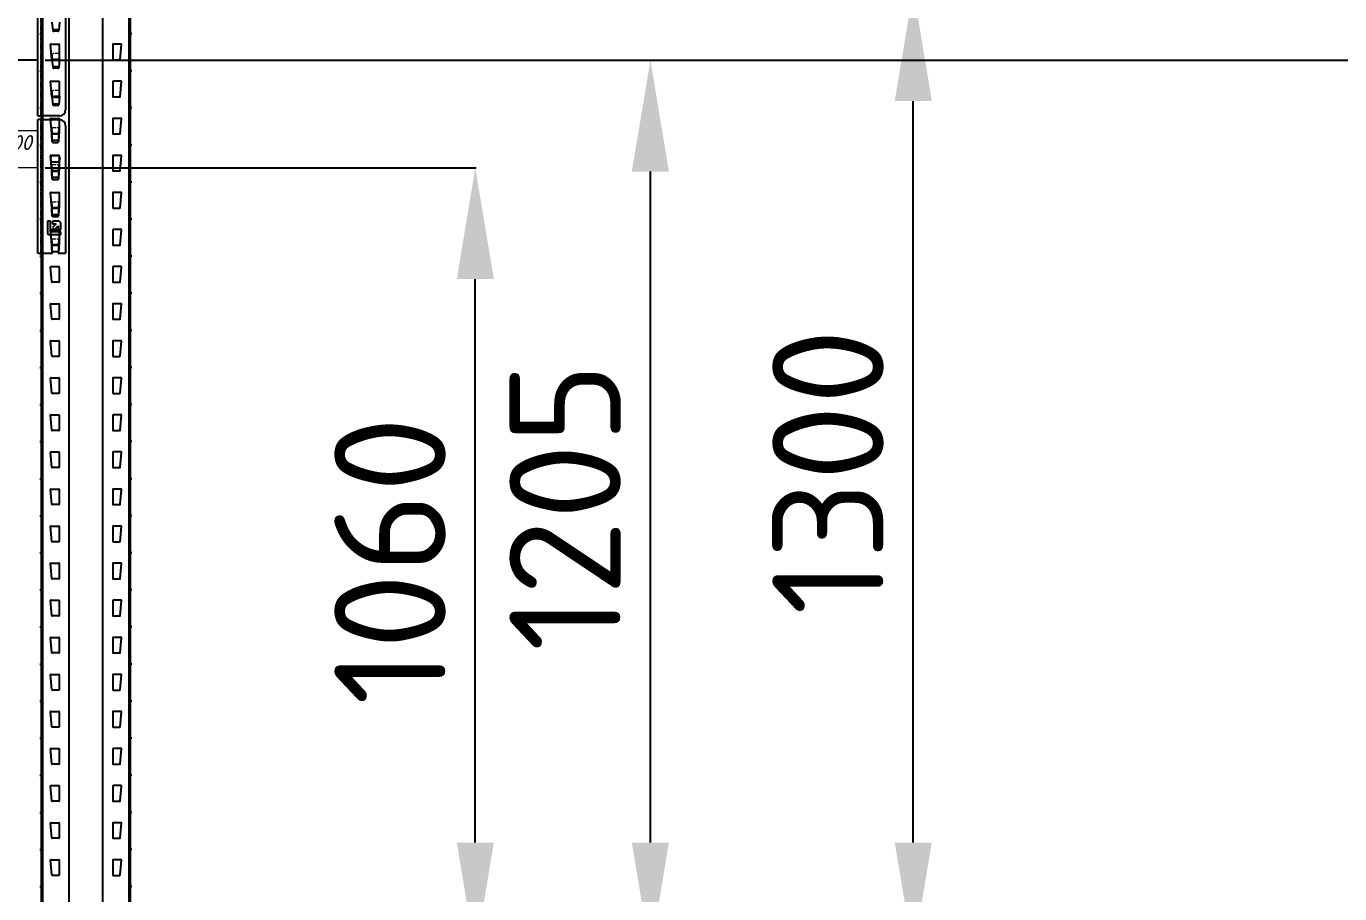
# Model space of a CAD drawing. Header units: millimetres. Extents: x 2140 to 223837, y 2113 to 170313.
# Drawn here: x 214580 to 216351, y 116485 to 117655 of the extents above; entities that cross this region are included whole.
import ezdxf

# ---------------------------------------------------------------- set-up
doc = ezdxf.new("R2010")
doc.units = ezdxf.units.MM
doc.linetypes.add('PHANTOM', pattern=[12.7, 6.35, -1.27, 1.27, -1.27, 1.27, -1.27])
doc.layers.add('0_ANNOT_Dimensions', color=7, linetype='Continuous')
doc.layers.add('2.Стойка', color=7, linetype='Continuous')
doc.layers.add('1.Балка', color=5, linetype='Continuous', lineweight=0)
doc.styles.get("Standard").update_dxf_attribs({"font": 'isocpeur.ttf'})
doc.styles.add('Курсив', font='isocpeui.ttf')
doc.dimstyles.new('150', dxfattribs={"dimtxt": 150, "dimasz": 150, "dimexe": 1, "dimexo": 10, "dimgap": 40, "dimtad": 1, "dimdec": 0, "dimzin": 0, "dimdsep": 46, "dimtxsty": 'Standard', "dimcen": 0.09, "dimadec": 0, "dimazin": 0, "dimtfac": 1, "dimtdec": 0, "dimtofl": 0, "dimtmove": 0, "dimatfit": 3, "dimfxl": 1, "dimtolj": 1, "dimtzin": 0, "dimarcsym": 0})
doc.dimstyles.new('150 (цвет)', dxfattribs={"dimtxt": 150, "dimasz": 150, "dimexe": 1, "dimexo": 10, "dimgap": -20, "dimtad": 1, "dimdec": 0, "dimzin": 0, "dimdsep": 46, "dimtxsty": 'Standard', "dimcen": 0.09, "dimadec": 0, "dimazin": 0, "dimtfac": 1, "dimtdec": 0, "dimtofl": 0, "dimtmove": 0, "dimatfit": 3, "dimfxl": 1, "dimtfill": 2, "dimtfillclr": 2, "dimtolj": 1, "dimtzin": 0, "dimarcsym": 0})
doc.dimstyles.new('Рзм блок', dxfattribs={"dimtxt": 40, "dimasz": 80, "dimexe": 0.18, "dimexo": 0, "dimgap": 5, "dimtad": 1, "dimtoh": 1, "dimdec": 0, "dimzin": 0, "dimdsep": 46, "dimtxsty": 'Курсив', "dimblk": 'NONE', "dimcen": 0.09, "dimse1": 1, "dimse2": 1, "dimsd1": 1, "dimsd2": 1, "dimadec": 0, "dimazin": 0, "dimtfac": 1, "dimtdec": 0, "dimtofl": 0, "dimtmove": 0, "dimatfit": 2, "dimldrblk": 'NONE', "dimfxl": 0.18, "dimtolj": 1, "dimtzin": 0, "dimarcsym": 0})

# ---------------------------------------------------------------- blocks, each defined once
blk = doc.blocks.new('*U494')
at = {"layer": '2.Стойка', "color": 0, "linetype": 'ByBlock'}
for p, q in [((-120, 0), (-120, 12200)), ((-118, 0), (-118, 12200)), ((-82.7, 0), (-82.7, 12200)), ((-37.3, 0), (-37.3, 12200)), ((-2, 0), (-2, 12200)), ((0, 0), (0, 12200)), ((-122, 7915), (-118, 7915)), ((-120, 7920.5), (-118, 7920.5)), ((0, 7920.5), (-2, 7920.5)), ((2, 7915), (-2, 7915)), ((-120, 7909.5), (-118, 7909.5)), ((-106.1, 7880.5), (-108, 7900.5)), ((-107.5, 7901), (-96.5, 7901)), ((-96, 7900.5), (-96, 7880.5)), ((-24, 7900.5), (-24, 7880.5)), ((-12.5, 7901), (-23.5, 7901)), ((-13.9, 7880.5), (-12, 7900.5)), ((0, 7909.5), (-2, 7909.5)), ((-96.5, 7880), (-105.6, 7880)), ((-23.5, 7880), (-14.4, 7880)), ((-122, 7865), (-118, 7865)), ((-120, 7870.5), (-118, 7870.5)), ((0, 7870.5), (-2, 7870.5)), ((2, 7865), (-2, 7865)), ((-120, 7859.5), (-118, 7859.5)), ((-106.1, 7830.5), (-108, 7850.5)), ((-107.5, 7851), (-96.5, 7851)), ((-96, 7850.5), (-96, 7830.5)), ((-24, 7850.5), (-24, 7830.5)), ((-12.5, 7851), (-23.5, 7851)), ((-13.9, 7830.5), (-12, 7850.5)), ((0, 7859.5), (-2, 7859.5)), ((-96.5, 7830), (-105.6, 7830)), ((-23.5, 7830), (-14.4, 7830)), ((-122, 7815), (-118, 7815)), ((-120, 7820.5), (-118, 7820.5)), ((-120, 7809.5), (-118, 7809.5)), ((0, 7820.5), (-2, 7820.5)), ((2, 7815), (-2, 7815)), ((0, 7809.5), (-2, 7809.5)), ((-106.1, 7780.5), (-108, 7800.5)), ((-107.5, 7801), (-96.5, 7801)), ((-96, 7800.5), (-96, 7780.5)), ((-24, 7800.5), (-24, 7780.5)), ((-12.5, 7801), (-23.5, 7801)), ((-13.9, 7780.5), (-12, 7800.5)), ((-96.5, 7780), (-105.6, 7780)), ((-23.5, 7780), (-14.4, 7780)), ((-122, 7765), (-118, 7765)), ((-120, 7770.5), (-118, 7770.5)), ((-120, 7759.5), (-118, 7759.5)), ((0, 7770.5), (-2, 7770.5)), ((2, 7765), (-2, 7765)), ((0, 7759.5), (-2, 7759.5)), ((-106.1, 7730.5), (-108, 7750.5)), ((-107.5, 7751), (-96.5, 7751)), ((-96, 7750.5), (-96, 7730.5)), ((-24, 7750.5), (-24, 7730.5)), ((-12.5, 7751), (-23.5, 7751)), ((-13.9, 7730.5), (-12, 7750.5)), ((-120, 7720.5), (-118, 7720.5)), ((-96.5, 7730), (-105.6, 7730)), ((-23.5, 7730), (-14.4, 7730)), ((0, 7720.5), (-2, 7720.5)), ((-122, 7715), (-118, 7715)), ((-120, 7709.5), (-118, 7709.5)), ((2, 7715), (-2, 7715)), ((0, 7709.5), (-2, 7709.5)), ((-106.1, 7680.5), (-108, 7700.5)), ((-107.5, 7701), (-96.5, 7701)), ((-96, 7700.5), (-96, 7680.5)), ((-24, 7700.5), (-24, 7680.5)), ((-12.5, 7701), (-23.5, 7701)), ((-13.9, 7680.5), (-12, 7700.5)), ((-120, 7670.5), (-118, 7670.5)), ((-96.5, 7680), (-105.6, 7680)), ((-23.5, 7680), (-14.4, 7680)), ((0, 7670.5), (-2, 7670.5)), ((-122, 7665), (-118, 7665)), ((-120, 7659.5), (-118, 7659.5)), ((-106.1, 7630.5), (-108, 7650.5)), ((-107.5, 7651), (-96.5, 7651)), ((-96, 7650.5), (-96, 7630.5)), ((-24, 7650.5), (-24, 7630.5)), ((-12.5, 7651), (-23.5, 7651)), ((-13.9, 7630.5), (-12, 7650.5)), ((2, 7665), (-2, 7665)), ((0, 7659.5), (-2, 7659.5)), ((-122, 7615), (-118, 7615)), ((-120, 7620.5), (-118, 7620.5)), ((-96.5, 7630), (-105.6, 7630)), ((-23.5, 7630), (-14.4, 7630)), ((0, 7620.5), (-2, 7620.5)), ((2, 7615), (-2, 7615)), ((-120, 7609.5), (-118, 7609.5)), ((-106.1, 7580.5), (-108, 7600.5)), ((-107.5, 7601), (-96.5, 7601)), ((-96, 7600.5), (-96, 7580.5)), ((-24, 7600.5), (-24, 7580.5)), ((-12.5, 7601), (-23.5, 7601)), ((-13.9, 7580.5), (-12, 7600.5)), ((0, 7609.5), (-2, 7609.5)), ((-96.5, 7580), (-105.6, 7580)), ((-23.5, 7580), (-14.4, 7580)), ((-122, 7565), (-118, 7565)), ((-120, 7570.5), (-118, 7570.5)), ((0, 7570.5), (-2, 7570.5)), ((2, 7565), (-2, 7565)), ((-120, 7559.5), (-118, 7559.5)), ((-106.1, 7530.5), (-108, 7550.5)), ((-107.5, 7551), (-96.5, 7551)), ((-96, 7550.5), (-96, 7530.5)), ((-24, 7550.5), (-24, 7530.5)), ((-12.5, 7551), (-23.5, 7551)), ((-13.9, 7530.5), (-12, 7550.5)), ((0, 7559.5), (-2, 7559.5)), ((-96.5, 7530), (-105.6, 7530)), ((-23.5, 7530), (-14.4, 7530)), ((-122, 7515), (-118, 7515)), ((-120, 7520.5), (-118, 7520.5)), ((-120, 7509.5), (-118, 7509.5)), ((0, 7520.5), (-2, 7520.5)), ((2, 7515), (-2, 7515)), ((0, 7509.5), (-2, 7509.5)), ((-106.1, 7480.5), (-108, 7500.5)), ((-107.5, 7501), (-96.5, 7501)), ((-96, 7500.5), (-96, 7480.5)), ((-24, 7500.5), (-24, 7480.5)), ((-12.5, 7501), (-23.5, 7501)), ((-13.9, 7480.5), (-12, 7500.5)), ((-96.5, 7480), (-105.6, 7480)), ((-23.5, 7480), (-14.4, 7480)), ((-122, 7465), (-118, 7465)), ((-120, 7470.5), (-118, 7470.5)), ((-120, 7459.5), (-118, 7459.5)), ((0, 7470.5), (-2, 7470.5)), ((2, 7465), (-2, 7465)), ((0, 7459.5), (-2, 7459.5)), ((-106.1, 7430.5), (-108, 7450.5)), ((-107.5, 7451), (-96.5, 7451)), ((-96, 7450.5), (-96, 7430.5)), ((-24, 7450.5), (-24, 7430.5)), ((-12.5, 7451), (-23.5, 7451)), ((-13.9, 7430.5), (-12, 7450.5)), ((-120, 7420.5), (-118, 7420.5)), ((-96.5, 7430), (-105.6, 7430)), ((-23.5, 7430), (-14.4, 7430)), ((0, 7420.5), (-2, 7420.5)), ((-122, 7415), (-118, 7415)), ((-120, 7409.5), (-118, 7409.5)), ((-107.5, 7401), (-96.5, 7401)), ((-12.5, 7401), (-23.5, 7401)), ((2, 7415), (-2, 7415)), ((0, 7409.5), (-2, 7409.5)), ((-106.1, 7380.5), (-108, 7400.5)), ((-96, 7400.5), (-96, 7380.5)), ((-24, 7400.5), (-24, 7380.5)), ((-13.9, 7380.5), (-12, 7400.5)), ((-120, 7370.5), (-118, 7370.5)), ((-96.5, 7380), (-105.6, 7380)), ((-23.5, 7380), (-14.4, 7380)), ((0, 7370.5), (-2, 7370.5)), ((-122, 7365), (-118, 7365)), ((-120, 7359.5), (-118, 7359.5)), ((-106.1, 7330.5), (-108, 7350.5)), ((-107.5, 7351), (-96.5, 7351)), ((-96, 7350.5), (-96, 7330.5)), ((-24, 7350.5), (-24, 7330.5)), ((-12.5, 7351), (-23.5, 7351)), ((-13.9, 7330.5), (-12, 7350.5)), ((2, 7365), (-2, 7365)), ((0, 7359.5), (-2, 7359.5)), ((-122, 7315), (-118, 7315)), ((-120, 7320.5), (-118, 7320.5)), ((-96.5, 7330), (-105.6, 7330)), ((-23.5, 7330), (-14.4, 7330)), ((0, 7320.5), (-2, 7320.5)), ((2, 7315), (-2, 7315)), ((-120, 7309.5), (-118, 7309.5)), ((-106.1, 7280.5), (-108, 7300.5)), ((-107.5, 7301), (-96.5, 7301)), ((-96, 7300.5), (-96, 7280.5)), ((-24, 7300.5), (-24, 7280.5)), ((-12.5, 7301), (-23.5, 7301)), ((-13.9, 7280.5), (-12, 7300.5)), ((0, 7309.5), (-2, 7309.5)), ((-96.5, 7280), (-105.6, 7280)), ((-23.5, 7280), (-14.4, 7280)), ((-122, 7265), (-118, 7265)), ((-120, 7270.5), (-118, 7270.5)), ((-120, 7259.5), (-118, 7259.5)), ((0, 7270.5), (-2, 7270.5)), ((2, 7265), (-2, 7265)), ((0, 7259.5), (-2, 7259.5)), ((-106.1, 7230.5), (-108, 7250.5)), ((-107.5, 7251), (-96.5, 7251)), ((-96, 7250.5), (-96, 7230.5)), ((-24, 7250.5), (-24, 7230.5)), ((-12.5, 7251), (-23.5, 7251)), ((-13.9, 7230.5), (-12, 7250.5)), ((-96.5, 7230), (-105.6, 7230)), ((-23.5, 7230), (-14.4, 7230)), ((-122, 7215), (-118, 7215)), ((-120, 7220.5), (-118, 7220.5)), ((-120, 7209.5), (-118, 7209.5)), ((0, 7220.5), (-2, 7220.5)), ((2, 7215), (-2, 7215)), ((0, 7209.5), (-2, 7209.5)), ((-106.1, 7180.5), (-108, 7200.5)), ((-107.5, 7201), (-96.5, 7201)), ((-96, 7200.5), (-96, 7180.5)), ((-24, 7200.5), (-24, 7180.5)), ((-12.5, 7201), (-23.5, 7201)), ((-13.9, 7180.5), (-12, 7200.5)), ((-96.5, 7180), (-105.6, 7180)), ((-23.5, 7180), (-14.4, 7180)), ((-122, 7165), (-118, 7165)), ((-120, 7170.5), (-118, 7170.5)), ((-120, 7159.5), (-118, 7159.5)), ((0, 7170.5), (-2, 7170.5)), ((2, 7165), (-2, 7165)), ((0, 7159.5), (-2, 7159.5)), ((-106.1, 7130.5), (-108, 7150.5)), ((-107.5, 7151), (-96.5, 7151)), ((-96, 7150.5), (-96, 7130.5)), ((-24, 7150.5), (-24, 7130.5)), ((-12.5, 7151), (-23.5, 7151)), ((-13.9, 7130.5), (-12, 7150.5)), ((-120, 7120.5), (-118, 7120.5)), ((-96.5, 7130), (-105.6, 7130)), ((-23.5, 7130), (-14.4, 7130)), ((0, 7120.5), (-2, 7120.5)), ((-122, 7115), (-118, 7115)), ((-120, 7109.5), (-118, 7109.5)), ((-106.1, 7080.5), (-108, 7100.5)), ((-107.5, 7101), (-96.5, 7101)), ((-96, 7100.5), (-96, 7080.5)), ((-24, 7100.5), (-24, 7080.5)), ((-12.5, 7101), (-23.5, 7101)), ((-13.9, 7080.5), (-12, 7100.5)), ((2, 7115), (-2, 7115)), ((0, 7109.5), (-2, 7109.5)), ((-122, 7065), (-118, 7065)), ((-120, 7070.5), (-118, 7070.5)), ((-96.5, 7080), (-105.6, 7080)), ((-23.5, 7080), (-14.4, 7080)), ((0, 7070.5), (-2, 7070.5)), ((2, 7065), (-2, 7065)), ((-120, 7059.5), (-118, 7059.5)), ((-106.1, 7030.5), (-108, 7050.5)), ((-107.5, 7051), (-96.5, 7051)), ((-96, 7050.5), (-96, 7030.5)), ((-24, 7050.5), (-24, 7030.5)), ((-12.5, 7051), (-23.5, 7051)), ((-13.9, 7030.5), (-12, 7050.5)), ((0, 7059.5), (-2, 7059.5)), ((-96.5, 7030), (-105.6, 7030)), ((-23.5, 7030), (-14.4, 7030)), ((-122, 7015), (-118, 7015)), ((-120, 7020.5), (-118, 7020.5)), ((0, 7020.5), (-2, 7020.5)), ((2, 7015), (-2, 7015)), ((-120, 7009.5), (-118, 7009.5)), ((-106.1, 6980.5), (-108, 7000.5)), ((-107.5, 7001), (-96.5, 7001)), ((-96, 7000.5), (-96, 6980.5)), ((-24, 7000.5), (-24, 6980.5)), ((-12.5, 7001), (-23.5, 7001)), ((-13.9, 6980.5), (-12, 7000.5)), ((0, 7009.5), (-2, 7009.5)), ((-96.5, 6980), (-105.6, 6980)), ((-23.5, 6980), (-14.4, 6980)), ((-122, 6965), (-118, 6965)), ((-120, 6970.5), (-118, 6970.5)), ((-120, 6959.5), (-118, 6959.5)), ((0, 6970.5), (-2, 6970.5)), ((2, 6965), (-2, 6965)), ((0, 6959.5), (-2, 6959.5)), ((-106.1, 6930.5), (-108, 6950.5)), ((-107.5, 6951), (-96.5, 6951)), ((-96, 6950.5), (-96, 6930.5)), ((-24, 6950.5), (-24, 6930.5)), ((-12.5, 6951), (-23.5, 6951)), ((-13.9, 6930.5), (-12, 6950.5)), ((-96.5, 6930), (-105.6, 6930)), ((-23.5, 6930), (-14.4, 6930)), ((-122, 6915), (-118, 6915)), ((-120, 6920.5), (-118, 6920.5)), ((-120, 6909.5), (-118, 6909.5)), ((0, 6920.5), (-2, 6920.5)), ((2, 6915), (-2, 6915)), ((0, 6909.5), (-2, 6909.5)), ((-106.1, 6880.5), (-108, 6900.5)), ((-107.5, 6901), (-96.5, 6901)), ((-96, 6900.5), (-96, 6880.5)), ((-24, 6900.5), (-24, 6880.5)), ((-12.5, 6901), (-23.5, 6901)), ((-13.9, 6880.5), (-12, 6900.5)), ((-120, 6870.5), (-118, 6870.5)), ((-96.5, 6880), (-105.6, 6880)), ((-23.5, 6880), (-14.4, 6880)), ((0, 6870.5), (-2, 6870.5)), ((-122, 6865), (-118, 6865)), ((-120, 6859.5), (-118, 6859.5)), ((2, 6865), (-2, 6865)), ((0, 6859.5), (-2, 6859.5)), ((-106.1, 6830.5), (-108, 6850.5)), ((-107.5, 6851), (-96.5, 6851)), ((-96, 6850.5), (-96, 6830.5)), ((-24, 6850.5), (-24, 6830.5)), ((-12.5, 6851), (-23.5, 6851)), ((-13.9, 6830.5), (-12, 6850.5)), ((-120, 6820.5), (-118, 6820.5)), ((-96.5, 6830), (-105.6, 6830)), ((-23.5, 6830), (-14.4, 6830)), ((0, 6820.5), (-2, 6820.5)), ((-122, 6815), (-118, 6815)), ((-120, 6809.5), (-118, 6809.5)), ((-106.1, 6780.5), (-108, 6800.5)), ((-107.5, 6801), (-96.5, 6801)), ((-96, 6800.5), (-96, 6780.5)), ((-24, 6800.5), (-24, 6780.5)), ((-12.5, 6801), (-23.5, 6801)), ((-13.9, 6780.5), (-12, 6800.5)), ((2, 6815), (-2, 6815)), ((0, 6809.5), (-2, 6809.5)), ((-122, 6765), (-118, 6765)), ((-120, 6770.5), (-118, 6770.5)), ((-96.5, 6780), (-105.6, 6780)), ((-23.5, 6780), (-14.4, 6780)), ((0, 6770.5), (-2, 6770.5)), ((2, 6765), (-2, 6765)), ((-120, 6759.5), (-118, 6759.5)), ((0, 6759.5), (-2, 6759.5))]:
    blk.add_line(p, q, dxfattribs=at)
for centre, start, end in [((-107.5, 7900.5), 90, 185.4403), ((-96.5, 7900.5), 0, 90), ((-23.5, 7900.5), 90, 180), ((-12.5, 7900.5), 354.5597, 90), ((-105.6, 7880.5), 185.4403, 270), ((-96.5, 7880.5), 270, 0), ((-23.5, 7880.5), 180, 270), ((-14.4, 7880.5), 270, 354.5597), ((-107.5, 7850.5), 90, 185.4403), ((-96.5, 7850.5), 0, 90), ((-23.5, 7850.5), 90, 180), ((-12.5, 7850.5), 354.5597, 90), ((-105.6, 7830.5), 185.4403, 270), ((-96.5, 7830.5), 270, 0), ((-23.5, 7830.5), 180, 270), ((-14.4, 7830.5), 270, 354.5597), ((-107.5, 7800.5), 90, 185.4403), ((-96.5, 7800.5), 0, 90), ((-23.5, 7800.5), 90, 180), ((-12.5, 7800.5), 354.5597, 90), ((-105.6, 7780.5), 185.4403, 270), ((-96.5, 7780.5), 270, 0), ((-23.5, 7780.5), 180, 270), ((-14.4, 7780.5), 270, 354.5597), ((-107.5, 7750.5), 90, 185.4403), ((-96.5, 7750.5), 0, 90), ((-23.5, 7750.5), 90, 180), ((-12.5, 7750.5), 354.5597, 90), ((-105.6, 7730.5), 185.4403, 270), ((-96.5, 7730.5), 270, 0), ((-23.5, 7730.5), 180, 270), ((-14.4, 7730.5), 270, 354.5597), ((-107.5, 7700.5), 90, 185.4403), ((-96.5, 7700.5), 0, 90), ((-23.5, 7700.5), 90, 180), ((-12.5, 7700.5), 354.5597, 90), ((-105.6, 7680.5), 185.4403, 270), ((-96.5, 7680.5), 270, 0), ((-23.5, 7680.5), 180, 270), ((-14.4, 7680.5), 270, 354.5597), ((-107.5, 7650.5), 90, 185.4403), ((-96.5, 7650.5), 0, 90), ((-23.5, 7650.5), 90, 180), ((-12.5, 7650.5), 354.5597, 90), ((-105.6, 7630.5), 185.4403, 270), ((-96.5, 7630.5), 270, 0), ((-23.5, 7630.5), 180, 270), ((-14.4, 7630.5), 270, 354.5597), ((-107.5, 7600.5), 90, 185.4403), ((-96.5, 7600.5), 0, 90), ((-23.5, 7600.5), 90, 180), ((-12.5, 7600.5), 354.5597, 90), ((-105.6, 7580.5), 185.4403, 270), ((-96.5, 7580.5), 270, 0), ((-23.5, 7580.5), 180, 270), ((-14.4, 7580.5), 270, 354.5597), ((-107.5, 7550.5), 90, 185.4403), ((-96.5, 7550.5), 0, 90), ((-23.5, 7550.5), 90, 180), ((-12.5, 7550.5), 354.5597, 90), ((-105.6, 7530.5), 185.4403, 270), ((-96.5, 7530.5), 270, 0), ((-23.5, 7530.5), 180, 270), ((-14.4, 7530.5), 270, 354.5597), ((-107.5, 7500.5), 90, 185.4403), ((-96.5, 7500.5), 0, 90), ((-23.5, 7500.5), 90, 180), ((-12.5, 7500.5), 354.5597, 90), ((-105.6, 7480.5), 185.4403, 270), ((-96.5, 7480.5), 270, 0), ((-23.5, 7480.5), 180, 270), ((-14.4, 7480.5), 270, 354.5597), ((-107.5, 7450.5), 90, 185.4403), ((-96.5, 7450.5), 0, 90), ((-23.5, 7450.5), 90, 180), ((-12.5, 7450.5), 354.5597, 90), ((-105.6, 7430.5), 185.4403, 270), ((-96.5, 7430.5), 270, 0), ((-23.5, 7430.5), 180, 270), ((-14.4, 7430.5), 270, 354.5597), ((-107.5, 7400.5), 90, 185.4403), ((-96.5, 7400.5), 0, 90), ((-23.5, 7400.5), 90, 180), ((-12.5, 7400.5), 354.5597, 90), ((-105.6, 7380.5), 185.4403, 270), ((-96.5, 7380.5), 270, 0), ((-23.5, 7380.5), 180, 270), ((-14.4, 7380.5), 270, 354.5597), ((-107.5, 7350.5), 90, 185.4403), ((-96.5, 7350.5), 0, 90), ((-23.5, 7350.5), 90, 180), ((-12.5, 7350.5), 354.5597, 90), ((-105.6, 7330.5), 185.4403, 270), ((-96.5, 7330.5), 270, 0), ((-23.5, 7330.5), 180, 270), ((-14.4, 7330.5), 270, 354.5597), ((-107.5, 7300.5), 90, 185.4403), ((-96.5, 7300.5), 0, 90), ((-23.5, 7300.5), 90, 180), ((-12.5, 7300.5), 354.5597, 90), ((-105.6, 7280.5), 185.4403, 270), ((-96.5, 7280.5), 270, 0), ((-23.5, 7280.5), 180, 270), ((-14.4, 7280.5), 270, 354.5597), ((-107.5, 7250.5), 90, 185.4403), ((-96.5, 7250.5), 0, 90), ((-23.5, 7250.5), 90, 180), ((-12.5, 7250.5), 354.5597, 90), ((-105.6, 7230.5), 185.4403, 270), ((-96.5, 7230.5), 270, 0), ((-23.5, 7230.5), 180, 270), ((-14.4, 7230.5), 270, 354.5597), ((-107.5, 7200.5), 90, 185.4403), ((-96.5, 7200.5), 0, 90), ((-23.5, 7200.5), 90, 180), ((-12.5, 7200.5), 354.5597, 90), ((-105.6, 7180.5), 185.4403, 270), ((-96.5, 7180.5), 270, 0), ((-23.5, 7180.5), 180, 270), ((-14.4, 7180.5), 270, 354.5597), ((-107.5, 7150.5), 90, 185.4403), ((-96.5, 7150.5), 0, 90), ((-23.5, 7150.5), 90, 180), ((-12.5, 7150.5), 354.5597, 90), ((-105.6, 7130.5), 185.4403, 270), ((-96.5, 7130.5), 270, 0), ((-23.5, 7130.5), 180, 270), ((-14.4, 7130.5), 270, 354.5597), ((-107.5, 7100.5), 90, 185.4403), ((-96.5, 7100.5), 0, 90), ((-23.5, 7100.5), 90, 180), ((-12.5, 7100.5), 354.5597, 90), ((-105.6, 7080.5), 185.4403, 270), ((-96.5, 7080.5), 270, 0), ((-23.5, 7080.5), 180, 270), ((-14.4, 7080.5), 270, 354.5597), ((-107.5, 7050.5), 90, 185.4403), ((-96.5, 7050.5), 0, 90), ((-23.5, 7050.5), 90, 180), ((-12.5, 7050.5), 354.5597, 90), ((-105.6, 7030.5), 185.4403, 270), ((-96.5, 7030.5), 270, 0), ((-23.5, 7030.5), 180, 270), ((-14.4, 7030.5), 270, 354.5597), ((-107.5, 7000.5), 90, 185.4403), ((-96.5, 7000.5), 0, 90), ((-23.5, 7000.5), 90, 180), ((-12.5, 7000.5), 354.5597, 90), ((-105.6, 6980.5), 185.4403, 270), ((-96.5, 6980.5), 270, 0), ((-23.5, 6980.5), 180, 270), ((-14.4, 6980.5), 270, 354.5597), ((-107.5, 6950.5), 90, 185.4403), ((-96.5, 6950.5), 0, 90), ((-23.5, 6950.5), 90, 180), ((-12.5, 6950.5), 354.5597, 90), ((-105.6, 6930.5), 185.4403, 270), ((-96.5, 6930.5), 270, 0), ((-23.5, 6930.5), 180, 270), ((-14.4, 6930.5), 270, 354.5597), ((-107.5, 6900.5), 90, 185.4403), ((-96.5, 6900.5), 0, 90), ((-23.5, 6900.5), 90, 180), ((-12.5, 6900.5), 354.5597, 90), ((-105.6, 6880.5), 185.4403, 270), ((-96.5, 6880.5), 270, 0), ((-23.5, 6880.5), 180, 270), ((-14.4, 6880.5), 270, 354.5597), ((-107.5, 6850.5), 90, 185.4403), ((-96.5, 6850.5), 0, 90), ((-23.5, 6850.5), 90, 180), ((-12.5, 6850.5), 354.5597, 90), ((-105.6, 6830.5), 185.4403, 270), ((-96.5, 6830.5), 270, 0), ((-23.5, 6830.5), 180, 270), ((-14.4, 6830.5), 270, 354.5597), ((-107.5, 6800.5), 90, 185.4403), ((-96.5, 6800.5), 0, 90), ((-23.5, 6800.5), 90, 180), ((-12.5, 6800.5), 354.5597, 90), ((-105.6, 6780.5), 185.4403, 270), ((-96.5, 6780.5), 270, 0), ((-23.5, 6780.5), 180, 270), ((-14.4, 6780.5), 270, 354.5597)]:
    blk.add_arc(centre, 0.5, start, end, dxfattribs=at)
blk = doc.blocks.new('*D774')
at = {"layer": 'Defpoints', "color": 0, "linetype": 'ByBlock', "transparency": 16777216}
for p in [(5, 19.3), (2705, 19.3), (2705, -11.8)]:
    blk.add_point(p, dxfattribs=at)
at = {"layer": 'Defpoints', "color": 0, "linetype": 'ByBlock', "transparency": 16777216, "insert": (2669.4, 3.4), "char_height": 20, "attachment_point": 5, "style": 'Курсив'}
blk.add_mtext('\\A1;2700', dxfattribs=at)
blk = doc.blocks.new('_None')
blk = doc.blocks.new('*U1726')
at = {"layer": '1.Балка', "color": 0, "linetype": 'Continuous', "lineweight": 25}
for p, q in [((2705, -210.7), (2705, 34.3)), ((2742.5, 26.3), (2742.5, -202.7)), ((2725.6, -95.6), (2724.6, -84.2)), ((2734.2, -84.2), (2733.2, -95.6)), ((2732.4, -94.7), (2726.4, -94.7)), ((2732.2, -96.5), (2726.6, -96.5)), ((2705, -135.7), (5, -135.7)), ((2724.6, -134.2), (2724.6, -126.4)), ((2725.6, -145.6), (2724.6, -134.2)), ((2734.2, -134.2), (2733.2, -145.6)), ((2734.2, -134.2), (2734.2, -126.4)), ((2732.4, -144.7), (2726.4, -144.7)), ((2732.2, -146.5), (2726.6, -146.5)), ((2724.6, -184.2), (2724.6, -176.4)), ((2734.2, -184.2), (2734.2, -176.4)), ((2725.6, -195.6), (2724.6, -184.2)), ((2732.4, -194.7), (2726.4, -194.7)), ((2734.2, -184.2), (2733.2, -195.6)), ((2705, -210.7), (2712.5, -210.7)), ((2734.5, -210.7), (2712.5, -210.7)), ((2732.2, -196.5), (2726.6, -196.5))]:
    blk.add_line(p, q, dxfattribs=at)
at = {"layer": '1.Балка', "color": 0, "linetype": 'PHANTOM', "lineweight": 18}
for p, q in [((2709, -210.7), (2709, 34.3)), ((2734.2, -126.4), (2724.6, -126.4)), ((2734.2, -134.3), (2724.6, -134.3)), ((2734.1, -135.3), (2724.7, -135.3)), ((2734, -136.5), (2724.8, -136.5)), ((2734.2, -176.4), (2724.6, -176.4)), ((2734.2, -184.3), (2724.6, -184.3)), ((2734.1, -185.3), (2724.7, -185.3)), ((2734, -186.5), (2724.8, -186.5))]:
    blk.add_line(p, q, dxfattribs=at)
at = {"layer": '1.Балка', "color": 0, "linetype": 'Continuous', "lineweight": 25}
for centre, radius, start, end in [((2726.4, -93.7), 0.99, 185.9118, 270.8034), ((2726.6, -95.5), 1.03, 183.6645, 268.5084), ((2726.6, -95.5), 1, 185.0015, 269.9986), ((2732.2, -95.5), 1.03, 271.4916, 356.3355), ((2732.2, -95.5), 1, 269.9955, 355.0044), ((2732.4, -93.7), 0.99, 269.1966, 354.0882), ((2726.4, -143.7), 0.99, 185.9119, 270.8034), ((2726.6, -145.5), 1.03, 183.6645, 268.5083), ((2726.6, -145.5), 1, 185.0015, 269.9986), ((2732.2, -145.5), 1.03, 271.4917, 356.3355), ((2732.2, -145.5), 1, 269.9955, 355.0045), ((2732.4, -143.7), 0.99, 269.1966, 354.0881), ((2726.4, -193.7), 0.99, 185.9116, 270.8034), ((2732.4, -193.7), 0.99, 269.1966, 354.0884), ((2726.6, -195.5), 1.03, 183.6643, 268.5085), ((2726.6, -195.5), 1, 185.0015, 269.9986), ((2732.2, -195.5), 1.03, 271.4915, 356.3357), ((2732.2, -195.5), 1, 269.9955, 355.0045), ((2734.5, -202.7), 8, 270.0003, 359.9996)]:
    blk.add_arc(centre, radius, start, end, dxfattribs=at)
blk = doc.blocks.new('*D1215')
at = {"layer": '0_ANNOT_Dimensions', "color": 0, "lineweight": -2, "transparency": 16777216}
for p, q in [((214606, 117608.8), (215422.8, 117608.8)), ((215421.8, 116553.8), (215421.8, 117458.8)), ((214606, 116403.8), (215422.8, 116403.8))]:
    blk.add_line(p, q, dxfattribs=at)
at = {"layer": '0_ANNOT_Dimensions', "color": 0, "transparency": 16777216}
for points in [[(215396.8, 117458.8), (215446.8, 117458.8), (215421.8, 117608.8)], [(215396.8, 116553.8), (215446.8, 116553.8), (215421.8, 116403.8)]]:
    blk.add_solid(points, dxfattribs=at)
at = {"layer": 'Defpoints', "color": 0, "transparency": 16777216}
for p in [(214596, 117608.8), (215421.8, 117608.8), (214596, 116403.8)]:
    blk.add_point(p, dxfattribs=at)
at = {"layer": '0_ANNOT_Dimensions', "color": 0, "transparency": 16777216, "insert": (215306.8, 117006.3), "char_height": 150, "attachment_point": 5, "rotation": 90}
blk.add_mtext('\\A1;1205', dxfattribs=at)
blk = doc.blocks.new('*D1216')
at = {"layer": '0_ANNOT_Dimensions', "color": 0, "lineweight": -2, "transparency": 16777216}
for p, q in [((214606, 117703.8), (215777.2, 117703.8)), ((215776.2, 116553.8), (215776.2, 117553.8)), ((214606, 116403.8), (215777.2, 116403.8))]:
    blk.add_line(p, q, dxfattribs=at)
at = {"layer": '0_ANNOT_Dimensions', "color": 0, "transparency": 16777216}
for points in [[(215751.2, 117553.8), (215801.2, 117553.8), (215776.2, 117703.8)], [(215751.2, 116553.8), (215801.2, 116553.8), (215776.2, 116403.8)]]:
    blk.add_solid(points, dxfattribs=at)
at = {"layer": 'Defpoints', "color": 0, "transparency": 16777216}
for p in [(214596, 117703.8), (215776.2, 117703.8), (214596, 116403.8)]:
    blk.add_point(p, dxfattribs=at)
at = {"layer": '0_ANNOT_Dimensions', "color": 0, "transparency": 16777216, "insert": (215661.2, 117053.8), "char_height": 150, "attachment_point": 5, "rotation": 90}
blk.add_mtext('\\A1;1300', dxfattribs=at)
blk = doc.blocks.new('*D1218')
at = {"layer": '0_ANNOT_Dimensions', "color": 0, "lineweight": -2, "transparency": 16777216}
for p, q in [((214606, 117463.8), (215186.8, 117463.8)), ((215185.8, 116553.8), (215185.8, 117313.8)), ((214606, 116403.8), (215186.8, 116403.8))]:
    blk.add_line(p, q, dxfattribs=at)
at = {"layer": '0_ANNOT_Dimensions', "color": 0, "transparency": 16777216}
for points in [[(215160.8, 117313.8), (215210.8, 117313.8), (215185.8, 117463.8)], [(215160.8, 116553.8), (215210.8, 116553.8), (215185.8, 116403.8)]]:
    blk.add_solid(points, dxfattribs=at)
at = {"layer": 'Defpoints', "color": 0, "transparency": 16777216}
for p in [(214596, 117463.8), (215185.8, 117463.8), (214596, 116403.8)]:
    blk.add_point(p, dxfattribs=at)
at = {"layer": '0_ANNOT_Dimensions', "color": 0, "transparency": 16777216, "insert": (215070.8, 116933.8), "char_height": 150, "attachment_point": 5, "rotation": 90}
blk.add_mtext('\\A1;1060', dxfattribs=at)
blk = doc.blocks.new('*D1222')
at = {"layer": '0_ANNOT_Dimensions', "color": 0, "lineweight": -2, "transparency": 16777216}
for p, q in [((214606, 117608.8), (217421.5, 117608.8)), ((217420.5, 109872.5), (217420.5, 117458.8)), ((217400.5, 113880.6), (217210.5, 113880.6)), ((217210.5, 113880.6), (217210.5, 113450.6)), ((217400.5, 113450.6), (217400.5, 113880.6)), ((217210.5, 113450.6), (217400.5, 113450.6)), ((215234.1, 109722.5), (217421.5, 109722.5))]:
    blk.add_line(p, q, dxfattribs=at)
at = {"layer": '0_ANNOT_Dimensions', "color": 0, "transparency": 16777216}
for points in [[(217395.5, 117458.8), (217445.5, 117458.8), (217420.5, 117608.8)], [(217395.5, 109872.5), (217445.5, 109872.5), (217420.5, 109722.5)]]:
    blk.add_solid(points, dxfattribs=at)
at = {"layer": 'Defpoints', "color": 0, "transparency": 16777216}
for p in [(214596, 117608.8), (217420.5, 117608.8), (215224.1, 109722.5)]:
    blk.add_point(p, dxfattribs=at)
at = {"layer": '0_ANNOT_Dimensions', "color": 0, "transparency": 16777216, "insert": (217305.5, 113665.6), "char_height": 150, "attachment_point": 5, "rotation": 90, "bg_fill": 1, "box_fill_scale": 1.1, "bg_fill_color": 2, "bg_fill_transparency": 0}
blk.add_mtext('\\A1;7886', dxfattribs=at)
blk = doc.blocks.new('*D1622')
at = {"layer": '0_ANNOT_Dimensions', "color": 0, "lineweight": -2, "transparency": 16777216}
for p, q in [((214606, 118853.8), (217762.8, 118853.8)), ((217761.8, 109872.5), (217761.8, 118703.8)), ((214744, 109722.5), (217762.8, 109722.5))]:
    blk.add_line(p, q, dxfattribs=at)
at = {"layer": '0_ANNOT_Dimensions', "color": 0, "transparency": 16777216}
for points in [[(217736.8, 118703.8), (217786.8, 118703.8), (217761.8, 118853.8)], [(217736.8, 109872.5), (217786.8, 109872.5), (217761.8, 109722.5)]]:
    blk.add_solid(points, dxfattribs=at)
at = {"layer": 'Defpoints', "color": 0, "transparency": 16777216}
for p in [(214596, 118853.8), (217761.8, 118853.8), (214734, 109722.5)]:
    blk.add_point(p, dxfattribs=at)
at = {"layer": '0_ANNOT_Dimensions', "color": 0, "transparency": 16777216, "insert": (217646.8, 114288.1), "char_height": 150, "attachment_point": 5, "rotation": 90}
blk.add_mtext('\\A1;9131', dxfattribs=at)
blk = doc.blocks.new('*D1634')
at = {"layer": '0_ANNOT_Dimensions', "color": 0, "lineweight": -2, "transparency": 16777216}
for p, q in [((214606, 120003.8), (218097.6, 120003.8)), ((218096.6, 109872.5), (218096.6, 119853.8)), ((214744, 109722.5), (218097.6, 109722.5))]:
    blk.add_line(p, q, dxfattribs=at)
at = {"layer": '0_ANNOT_Dimensions', "color": 0, "transparency": 16777216}
for points in [[(218071.6, 119853.8), (218121.6, 119853.8), (218096.6, 120003.8)], [(218071.6, 109872.5), (218121.6, 109872.5), (218096.6, 109722.5)]]:
    blk.add_solid(points, dxfattribs=at)
at = {"layer": 'Defpoints', "color": 0, "transparency": 16777216}
for p in [(214596, 120003.8), (218096.6, 120003.8), (214734, 109722.5)]:
    blk.add_point(p, dxfattribs=at)
at = {"layer": '0_ANNOT_Dimensions', "color": 0, "transparency": 16777216, "insert": (217981.6, 114863.1), "char_height": 150, "attachment_point": 5, "rotation": 90}
blk.add_mtext('\\A1;10281', dxfattribs=at)
blk = doc.blocks.new('*U771')
at = {"layer": '1.Балка', "color": 0, "linetype": 'ByBlock'}
for p, q in [((2705, 19.3), (5, 19.3)), ((2705, -30.7), (5, -30.7))]:
    blk.add_line(p, q, dxfattribs=at)
at = {"layer": '1.Балка', "color": 0, "linetype": 'Continuous', "lineweight": 25}
for p, q in [((2705, -145.7), (2705, 34.3)), ((2713, 34.3), (2705, 34.3)), ((2713, 34.3), (2734.5, 34.3)), ((2723.6, 23.6), (2723.6, 22.6)), ((2724.6, 4.2), (2723.6, 22.6)), ((2733.8, 22.6), (2732.8, 4.2)), ((2733.8, 23.6), (2733.8, 22.6)), ((2742.5, 26.3), (2742.5, -145.7)), ((2724.7, 4.2), (2724, 16.1)), ((2724.6, 7.2), (2724.1, 14.5)), ((2725.3, 6.5), (2732.1, 6.5)), ((2725.4, 3.5), (2732, 3.5)), ((2733.4, 16.1), (2732.7, 4.2)), ((2733.3, 14.5), (2732.8, 7.2)), ((2724.1, -13.8), (2732.9, -13.8)), ((2723.6, -26.4), (2723.6, -27.4)), ((2724.6, -45.8), (2723.6, -27.4)), ((2724.7, -45.8), (2724, -33.9)), ((2732.9, -23), (2724.1, -23)), ((2733.4, -33.9), (2732.7, -45.8)), ((2733.8, -27.4), (2732.8, -45.8)), ((2733.8, -26.4), (2733.8, -27.4)), ((2724.6, -42.8), (2724.1, -35.5)), ((2725.3, -43.5), (2732.1, -43.5)), ((2725.4, -46.5), (2732, -46.5)), ((2733.3, -35.5), (2732.8, -42.8)), ((2723.6, -76.4), (2723.6, -77.4)), ((2724.6, -95.8), (2723.6, -77.4)), ((2724.7, -95.8), (2724, -83.9)), ((2724.6, -92.8), (2724.1, -85.5)), ((2733.4, -83.9), (2732.7, -95.8)), ((2733.8, -77.4), (2732.8, -95.8)), ((2733.3, -85.5), (2732.8, -92.8)), ((2733.8, -76.4), (2733.8, -77.4)), ((2722, -102.7), (2718.2, -102.7)), ((2718.2, -102.7), (2718.2, -119.2)), ((2722, -116.9), (2722, -102.7)), ((2729.9, -106.2), (2724.8, -111.2)), ((2734, -102.7), (2725, -102.7)), ((2725, -102.7), (2725, -106.2)), ((2725, -106.2), (2729.9, -106.2)), ((2725.3, -93.5), (2732.1, -93.5)), ((2725.4, -96.5), (2732, -96.5)), ((2736.2, -104.9), (2734, -102.7)), ((2736.2, -113.9), (2736.2, -104.9)), ((2719.7, -120.7), (2736.2, -120.7)), ((2736.2, -116.9), (2722, -116.9)), ((2724.8, -111.2), (2727.7, -114)), ((2727.7, -114), (2732.7, -109)), ((2732.7, -109), (2732.7, -113.9)), ((2732.7, -113.9), (2736.2, -113.9)), ((2736.2, -120.7), (2736.2, -116.9)), ((2723.6, -126.4), (2723.6, -127.4)), ((2724.6, -145.7), (2723.6, -127.4)), ((2724.7, -145.7), (2724, -133.9)), ((2724.6, -142.8), (2724.1, -135.5)), ((2733.4, -133.9), (2732.7, -145.7)), ((2733.8, -127.4), (2732.8, -145.7)), ((2733.3, -135.5), (2732.8, -142.8)), ((2733.8, -126.4), (2733.8, -127.4)), ((2705, -145.7), (2713, -145.7)), ((2713, -145.7), (2724.6, -145.7)), ((2724.7, -145.7), (2724.6, -145.7)), ((2725.3, -143.5), (2732.1, -143.5)), ((2732.8, -145.7), (2732.7, -145.7)), ((2732.8, -145.7), (2742.5, -145.7))]:
    blk.add_line(p, q, dxfattribs=at)
at = {"layer": '1.Балка', "color": 0, "linetype": 'PHANTOM', "lineweight": 18}
for p, q in [((2709, -145.7), (2709, 34.3)), ((2723.6, 23.6), (2733.8, 23.6)), ((2733.4, 15.7), (2724, 15.7)), ((2724.1, 14.5), (2733.3, 14.5)), ((2724.6, 4.2), (2724.7, 4.2)), ((2732.7, 4.2), (2732.8, 4.2)), ((2723.6, -26.4), (2733.8, -26.4)), ((2733.4, -34.3), (2724, -34.3)), ((2724.1, -35.5), (2733.3, -35.5)), ((2724.6, -45.8), (2724.7, -45.8)), ((2732.7, -45.8), (2732.8, -45.8)), ((2723.6, -76.4), (2733.8, -76.4)), ((2733.4, -84.3), (2724, -84.3)), ((2724.1, -85.5), (2733.3, -85.5)), ((2724.6, -95.8), (2724.7, -95.8)), ((2732.7, -95.8), (2732.8, -95.8)), ((2723.6, -126.4), (2733.8, -126.4)), ((2733.4, -134.3), (2724, -134.3)), ((2724.1, -135.5), (2733.3, -135.5))]:
    blk.add_line(p, q, dxfattribs=at)
at = {"layer": '1.Балка', "color": 0, "linetype": 'Continuous', "lineweight": 25}
for centre, radius, start, end in [((2734.5, 26.3), 8, 0, 90), ((2728, -18.4), 6, 129.9445, 230.0555), ((2729, -18.4), 6, 309.9445, 50.0555), ((2719.7, -119.2), 1.5, 180, 270)]:
    blk.add_arc(centre, radius, start, end, dxfattribs=at)
for centre, major_axis, ratio, start_param, end_param in [((2723.7, 23.6), (-0.49, 9), 0.014521, 1.677936, 2.551772), ((2733.7, 23.6), (0.49, 9), 0.014521, 3.731413, 4.605249), ((2723.7, 23.6), (-0.49, 9), 0.014521, 2.551772, 2.634767), ((2724.1, 14), (-0.11, 2), 0.014521, 4.973399, 5.77636), ((2725.3, 7.2), (0.539, -0.524), 0.996104, 3.968676, 5.485178), ((2725.4, 4.2), (-0.75, 0), 0.999894, 0.054294, 1.570796), ((2725.4, 4.2), (-0.75, 0), 0.999894, 0.054294, 1.570796), ((2732, 4.2), (-0.75, 0), 0.999894, 1.570796, 3.087298), ((2732, 4.2), (-0.75, 0), 0.999894, 1.570796, 3.087298), ((2732.1, 7.2), (0.539, 0.524), 0.996104, 3.9396, 5.456102), ((2733.3, 14), (0.11, 2), 0.014521, 0.506825, 1.309786), ((2733.7, 23.6), (0.49, 9), 0.014521, 3.648418, 3.731413), ((2723.7, -26.4), (-0.49, 9), 0.014521, 1.677936, 2.551772), ((2723.7, -26.4), (-0.49, 9), 0.014521, 2.551772, 2.634767), ((2724.1, -36), (-0.11, 2), 0.014521, 4.973399, 5.77636), ((2733.3, -36), (0.11, 2), 0.014521, 0.506825, 1.309786), ((2733.7, -26.4), (0.49, 9), 0.014521, 3.731413, 4.605249), ((2733.7, -26.4), (0.49, 9), 0.014521, 3.648418, 3.731413), ((2725.3, -42.8), (0.539, -0.524), 0.996104, 3.968676, 5.485178), ((2725.4, -45.8), (-0.75, 0), 0.999894, 0.054294, 1.570796), ((2725.4, -45.8), (-0.75, 0), 0.999894, 0.054294, 1.570796), ((2732, -45.8), (-0.75, 0), 0.999894, 1.570796, 3.087298), ((2732, -45.8), (-0.75, 0), 0.999894, 1.570796, 3.087298), ((2732.1, -42.8), (0.539, 0.524), 0.996104, 3.9396, 5.456102), ((2723.7, -76.4), (-0.49, 9), 0.014521, 1.677936, 2.551772), ((2723.7, -76.4), (-0.49, 9), 0.014521, 2.551772, 2.634767), ((2724.1, -86), (-0.11, 2), 0.014521, 4.973399, 5.77636), ((2733.3, -86), (0.11, 2), 0.014521, 0.506825, 1.309786), ((2733.7, -76.4), (0.49, 9), 0.014521, 3.731413, 4.605249), ((2733.7, -76.4), (0.49, 9), 0.014521, 3.648418, 3.731413), ((2725.3, -92.8), (0.539, -0.524), 0.996104, 3.968676, 5.485178), ((2725.4, -95.8), (-0.75, 0), 0.999894, 0.054294, 1.570796), ((2725.4, -95.8), (-0.75, 0), 0.999894, 0.054294, 1.570796), ((2732, -95.8), (-0.75, 0), 0.999894, 1.570796, 3.087298), ((2732, -95.8), (-0.75, 0), 0.999894, 1.570796, 3.087298), ((2732.1, -92.8), (0.539, 0.524), 0.996104, 3.9396, 5.456102), ((2723.7, -126.4), (-0.49, 9), 0.014521, 1.677936, 2.551772), ((2723.7, -126.4), (-0.49, 9), 0.014521, 2.551772, 2.634767), ((2724.1, -136), (-0.11, 2), 0.014521, 4.973399, 5.77636), ((2733.3, -136), (0.11, 2), 0.014521, 0.506825, 1.309786), ((2733.7, -126.4), (0.49, 9), 0.014521, 3.731413, 4.605249), ((2733.7, -126.4), (0.49, 9), 0.014521, 3.648418, 3.731413), ((2725.3, -142.8), (0.539, -0.524), 0.996104, 3.968676, 5.485178), ((2732.1, -142.8), (0.539, 0.524), 0.996104, 3.9396, 5.456102)]:
    blk.add_ellipse(centre, major_axis=major_axis, ratio=ratio, start_param=start_param, end_param=end_param, dxfattribs=at)
at = {"layer": 'Defpoints', "color": 0, "linetype": 'ByBlock'}
dim = blk.add_linear_dim(base=(2705, -11.8), p1=(5, 19.3), p2=(2705, 19.3), dimstyle='Рзм блок', override={"dimtxt": 20}, dxfattribs=at)
dim.commit()
dim.dimension.update_dxf_attribs({"geometry": '*D774', "text_midpoint": (2669.4, -11.8), "dimtype": 160})
blk = doc.blocks.new('*U1213')
at = {"layer": '1.Балка', "color": 3, "lineweight": 0}
blk.add_blockref('*U771', (-1355, 78.2), dxfattribs=at)
blk = doc.blocks.new('*U1214')
at = {"color": 0, "linetype": 'ByBlock', "lineweight": -2, "transparency": 16777216}
blk.add_blockref('*U1213', (0, 4000), dxfattribs=at)

msp = doc.modelspace()

# ---------------------------------------------------------------- block references
msp.add_blockref('*U1214', (213246, 113416.3))
at = {"layer": '1.Балка', "color": 1}
msp.add_blockref('*U1726', (211891, 117744.5), dxfattribs=at)
at = {"layer": '2.Стойка', "color": 0}
msp.add_blockref('*U494', (214721, 109729.5), dxfattribs=at)

# ---------------------------------------------------------------- dimensions: what is measured, and where the dimension line sits
at = {"layer": '0_ANNOT_Dimensions'}
for base, p1, p2, picture, middle in [((218096.6, 120003.8), (214734, 109722.5), (214596, 120003.8), '*D1634', (217981.6, 114863.1)), ((217761.8, 118853.8), (214734, 109722.5), (214596, 118853.8), '*D1622', (217646.8, 114288.1)), ((215776.2, 117703.8), (214596, 116403.8), (214596, 117703.8), '*D1216', (215661.2, 117053.8))]:
    dim = msp.add_linear_dim(base=base, p1=p1, p2=p2, angle=90, dimstyle='150', dxfattribs=at)
    dim.commit()
    dim.dimension.update_dxf_attribs({"geometry": picture, "text_midpoint": middle})
at = {"layer": '0_ANNOT_Dimensions', "color": 1}
dim = msp.add_linear_dim(base=(215421.8, 117608.8), p1=(214596, 116403.8), p2=(214596, 117608.8), angle=90, dimstyle='150', dxfattribs=at)
dim.commit()
dim.dimension.update_dxf_attribs({"geometry": '*D1215', "text_midpoint": (215306.8, 117006.3)})
at = {"layer": '0_ANNOT_Dimensions', "color": 6}
dim = msp.add_linear_dim(base=(217420.5, 117608.8), p1=(215224.1, 109722.5), p2=(214596, 117608.8), angle=90, dimstyle='150 (цвет)', dxfattribs=at)
dim.commit()
dim.dimension.update_dxf_attribs({"geometry": '*D1222', "text_midpoint": (217305.5, 113665.6)})
at = {"layer": '0_ANNOT_Dimensions', "color": 3}
dim = msp.add_linear_dim(base=(215185.8, 117463.8), p1=(214596, 116403.8), p2=(214596, 117463.8), angle=90, dimstyle='150', dxfattribs=at)
dim.commit()
dim.dimension.update_dxf_attribs({"geometry": '*D1218', "text_midpoint": (215070.8, 116933.8)})

doc.saveas('drawing.dxf')
